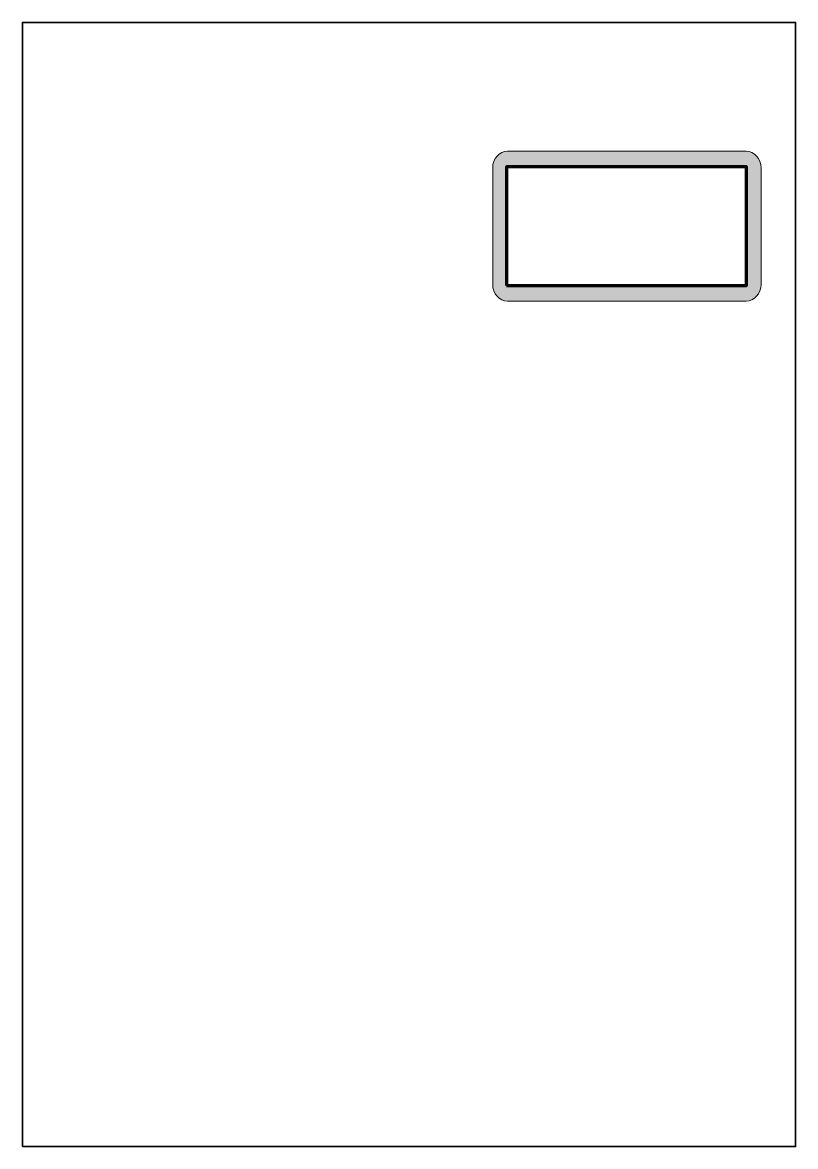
# Model space of a CAD drawing. Header units: inches. Extents: x -96 to 454, y -190 to 610.
import ezdxf

# ---------------------------------------------------------------- set-up
doc = ezdxf.new("R2010")
doc.units = ezdxf.units.IN
doc.header["$MEASUREMENT"] = 0
doc.layers.add('Default', color=7, linetype='Continuous')

# ---------------------------------------------------------------- blocks, each defined once
blk = doc.blocks.new('block 2')
at = {"layer": 'Default', "color": 1, "lineweight": 35, "true_color": 0xf20303}
blk.add_lwpolyline([(-96.48, -190.1), (453.52, -190.1), (453.52, 609.9), (-96.48, 609.9), (-96.48, -190.1)], dxfattribs=at)
blk = doc.blocks.new('block 4')
at = {"layer": 'Default', "true_color": 0x417a3b}
h = blk.add_hatch(color=97, dxfattribs=at)
h.dxf.hatch_style = 2
edge = h.paths.add_edge_path()
edge.add_spline(control_points=[(418.37, 518.23), (361.8, 518.23), (305.24, 518.23), (248.67, 518.23), (242.81, 518.23), (238.06, 512.92), (238.06, 506.38), (238.06, 478.73), (238.06, 451.08), (238.06, 423.43), (238.06, 416.88), (242.81, 411.58), (248.67, 411.58), (305.24, 411.58), (361.8, 411.58), (418.37, 411.58), (424.23, 411.58), (428.98, 416.88), (428.98, 423.43), (428.98, 451.08), (428.98, 478.73), (428.98, 506.38), (428.98, 512.92), (424.23, 518.23), (418.37, 518.23)], knot_values=[0, 0, 0, 0, 1, 1, 1, 2, 2, 2, 3, 3, 3, 4, 4, 4, 5, 5, 5, 6, 6, 6, 7, 7, 7, 8, 8, 8, 8], degree=3, periodic=1)
h.paths.add_polyline_path([(418.56, 422.7), (247.95, 422.7), (247.95, 507.1), (418.56, 507.1)])
at = {"layer": 'Default', "lineweight": 0}
blk.add_lwpolyline([(418.56, 422.7), (247.95, 422.7), (247.95, 507.1), (418.56, 507.1), (418.56, 422.7)], dxfattribs=at)
at = {"layer": 'Default', "color": 22, "lineweight": 70, "true_color": 0xe5372e}
blk.add_lwpolyline([(247.95, 422.7), (418.56, 422.7), (418.56, 507.1), (247.95, 507.1), (247.95, 422.7)], dxfattribs=at)
at = {"layer": 'Default', "lineweight": 0}
blk.add_open_spline([(418.37, 518.23), (361.8, 518.23), (305.24, 518.23), (248.67, 518.23), (242.81, 518.23), (238.06, 512.92), (238.06, 506.38), (238.06, 478.73), (238.06, 451.08), (238.06, 423.43), (238.06, 416.88), (242.81, 411.58), (248.67, 411.58), (305.24, 411.58), (361.8, 411.58), (418.37, 411.58), (424.23, 411.58), (428.98, 416.88), (428.98, 423.43), (428.98, 451.08), (428.98, 478.73), (428.98, 506.38), (428.98, 512.92), (424.23, 518.23), (418.37, 518.23)], degree=3, knots=[0, 0, 0, 0, 1, 1, 1, 2, 2, 2, 3, 3, 3, 4, 4, 4, 5, 5, 5, 6, 6, 6, 7, 7, 7, 8, 8, 8, 8], dxfattribs=at)
blk = doc.blocks.new('block 3')
at = {"layer": 'Default', "lineweight": 0}
blk.add_lwpolyline([(247.95, 422.7), (418.56, 422.7), (418.56, 507.1), (247.95, 507.1), (247.95, 422.7)], dxfattribs=at)
at = {"layer": 'Default'}
blk.add_blockref('block 4', (0, 0), dxfattribs=at)

msp = doc.modelspace()

# ---------------------------------------------------------------- linework, layer by layer
at = {"layer": 'Default', "color": 7, "lineweight": 35, "true_color": 0xffffff}
msp.add_lwpolyline([(-96.48, 609.9), (453.52, 609.9)], dxfattribs=at)
at = {"layer": 'Default', "color": 1, "lineweight": 35, "true_color": 0xf20303}
msp.add_lwpolyline([(453.52, -190.1), (-87.63, -190.1)], dxfattribs=at)

# ---------------------------------------------------------------- block references
at = {"layer": 'Default'}
for name in ['block 2', 'block 3']:
    msp.add_blockref(name, (0, 0), dxfattribs=at)

doc.saveas('drawing.dxf')
